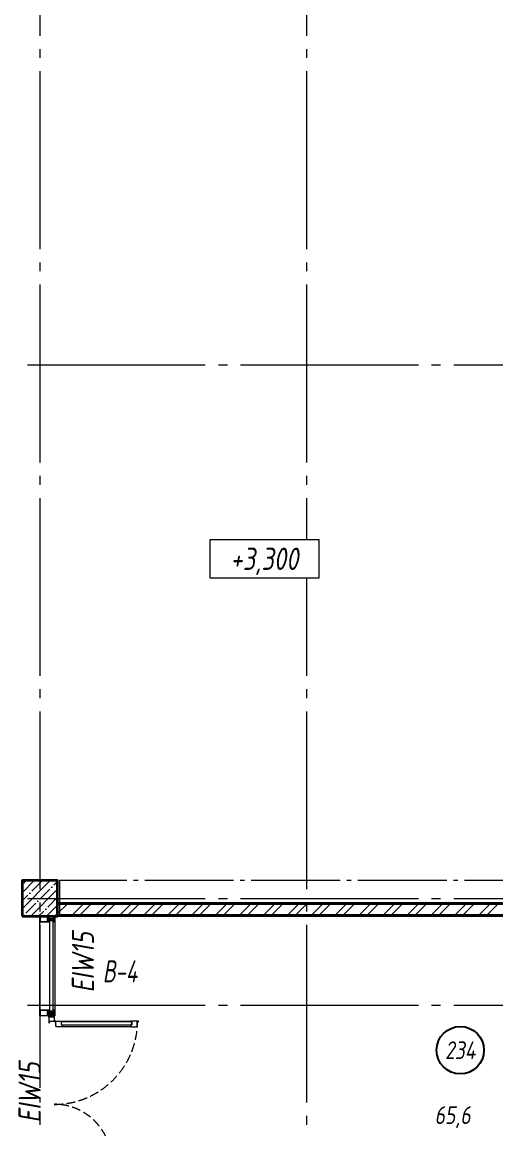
# Model space of a CAD drawing. Header units: millimetres. Extents: x -85420 to 1195317, y -69347 to 470418.
# Drawn here: x 471746 to 477079, y 56184 to 68632 of the extents above; entities that cross this region are included whole.
import ezdxf
from ezdxf.enums import TextEntityAlignment as Align

# ---------------------------------------------------------------- set-up
doc = ezdxf.new("R2010")
doc.units = ezdxf.units.MM
for name, pattern in [('GOST2.303 6', [12, 8, -1.5, 1, -1.5]), ('ГОСТ 2.303 4', [7, 5, -2, 0]), ('ГОСТ 2.303 5', [24, 20, -1.5, 1, -1.5]), ('ГОСТ 2.303 6', [12, 8, -1.5, 1, -1.5]), ('осевая', [50.8, 31.75, -6.35, 6.35, -6.35])]:
    doc.linetypes.add(name, pattern=pattern)
for name, color, linetype, lineweight in [('!М_Двери', 7, 'Continuous', 15), ('!М_Окна_марка', 7, 'Continuous', 15), ('!М_Перегородки_АЛЮ+стекло', 4, 'Continuous', 15), ('!ФС_Ригели_балки', 251, 'ГОСТ 2.303 6', 15), ('+АР_Выноски', 4, 'Continuous', 9), ('+АР_Осевые линии', 252, 'GOST2.303 6', 9), ('АР_Колонны', 5, 'Continuous', 35), ('АР_колонны штриховка', 193, 'Continuous', 5), ('Колонны', 7, 'Continuous', 25), ('СПДС_+АР_Стены', 250, 'Continuous', 20), ('ЭКСПЛИКАЦИЯ', 7, 'Continuous', 5)]:
    doc.layers.add(name, color=color, linetype=linetype, lineweight=lineweight)
doc.layers.add('ОСИ', color=7, linetype='осевая', lineweight=13, true_color=0x999999)
doc.layers.add('ПБ_граница', color=7, linetype='ГОСТ 2.303 4', lineweight=40, true_color=0xdb0000)
doc.styles.add('ГОСТ 2.304', font='CS_Gost2304.shx', dxfattribs={"oblique": 10})
doc.linetypes.add('Ground1', pattern='A,12,[130,ltypeshp.shx,S=3,R=-150,X=0,Y=-2.598],3,[130,ltypeshp.shx,S=3,R=-150,X=0,Y=-2.598],3,[130,ltypeshp.shx,S=3,R=-150,X=0,Y=-2.598],0', length=18)
doc.linetypes.add('Ground2', pattern='A,12,[130,ltypeshp.shx,S=3,R=-210,X=0,Y=-2.598],3,[130,ltypeshp.shx,S=3,R=-210,X=0,Y=-2.598],3,[130,ltypeshp.shx,S=3,R=-210,X=0,Y=-2.598],0', length=18)
pattern_1 = [(45, (-322291.2206, 48225.6814), (-1.122532015, 1.122532015), []), (135, (-322291.2206, 48225.6814), (-1.122532015, -1.122532015), [])]
pattern_2 = [(45, (-322291.2206, 48226.3237), (-1.122532015, 1.122532015), []), (135, (-322291.2206, 48226.3237), (-1.122532015, -1.122532015), [])]
pattern_3 = [(45, (-321235.2087, 48225.6811), (-1.122532015, 1.122532015), []), (135, (-321235.2087, 48225.6811), (-1.122532015, -1.122532015), [])]
pattern_4 = [(45, (-321235.2087, 48226.3234), (-1.122532015, 1.122532015), []), (135, (-321235.2087, 48226.3234), (-1.122532015, -1.122532015), [])]

# ---------------------------------------------------------------- blocks, each defined once
blk = doc.blocks.new('дверь 1700_преобразован_в_статический_1')
for p, q in [((146, 104), (146, 868)), ((210, 871), (210, 102)), ((1660, 102), (1660, 567)), ((1724, 569), (1724, 104))]:
    blk.add_line(p, q)
for points in [[(154, 961), (146, 961), (146, 868), (153, 868), (153, 884), (189, 884), (189, 871), (210, 871), (210, 937), (202, 937), (202, 947), (201, 947), (201, 943), (148, 943), (148, 953), (154, 953)], [(189, 88), (189, 884), (153, 884), (153, 88)], [(1668, 659), (1660, 659), (1660, 567), (1681, 567), (1681, 583), (1717, 583), (1717, 569), (1724, 569), (1724, 636), (1716, 636), (1716, 645), (1715, 645), (1715, 642), (1662, 642), (1662, 652), (1668, 652)], [(1681, 583), (1681, 88), (1717, 88), (1717, 583)], [(97, -52), (165, -52), (165, -44), (148, -44), (148, 2), (151, 2), (151, 4), (141, 4), (141, 12), (73, 12), (73, 8), (81, 8), (81, 10), (102, 10), (102, -49), (97, -49)], [(154, 12), (146, 12), (146, 104), (153, 104), (153, 88), (189, 88), (189, 102), (210, 102), (210, 35), (202, 35), (202, 26), (201, 26), (201, 29), (148, 29), (148, 19), (154, 19)], [(1716, 12), (1724, 12), (1724, 104), (1717, 104), (1717, 88), (1681, 88), (1681, 102), (1660, 102), (1660, 35), (1668, 35), (1668, 26), (1670, 26), (1670, 29), (1723, 29), (1723, 19), (1716, 19)], [(1773, -52), (1705, -52), (1705, -44), (1722, -44), (1722, 2), (1719, 2), (1719, 4), (1729, 4), (1729, 12), (1797, 12), (1797, 8), (1789, 8), (1789, 10), (1768, 10), (1768, -49), (1773, -49)]]:
    blk.add_lwpolyline(points, close=True)
at = {"color": 1, "linetype": 'Ground2'}
blk.add_lwpolyline([(46, 8), (85, 8), (85, -52)], dxfattribs=at)
at = {"color": 1, "linetype": 'Ground1'}
blk.add_lwpolyline([(1785, -52), (1785, 8), (1824, 8)], dxfattribs=at)
at = {"linetype": 'ГОСТ 2.303 4', "ltscale": 20}
for centre, radius, start, end in [((146, 12), 936, 359.8964, 90), ((1724, 12), 643, 90.6511, 180)]:
    blk.add_arc(centre, radius, start, end, dxfattribs=at)
blk = doc.blocks.new('*U140')
h = blk.add_hatch()
h.set_pattern_fill('ANSI37', scale=0.5)
h.set_pattern_definition(pattern_2)
edge = h.paths.add_edge_path()
edge.add_arc((10, -100), 0.427, 90, 141.5268)
edge.add_line((11, -100), (10, -100))
edge.add_arc((11, -100), 0.183, 0, 90)
edge.add_line((11, -109), (11, -100))
edge.add_arc((11, -109), 0.305, 359.9731, 360.0269)
edge.add_arc((11, -109), 0.305, 225.0039, 359.9731)
edge.add_line((9, -108), (10, -109))
edge.add_arc((9, -108), 0.305, 45.0082, 145.6533)
edge.add_line((8, -109), (9, -108))
edge.add_arc((8, -109), 0.305, 214.3429, 325.6571)
edge.add_line((7, -108), (8, -109))
edge.add_arc((7, -108), 0.305, 34.3429, 145.6571)
edge.add_line((6, -109), (7, -108))
edge.add_arc((6, -109), 0.305, 214.3429, 325.6571)
edge.add_line((5, -108), (6, -109))
edge.add_arc((5, -108), 0.305, 34.337, 110.8356)
edge.add_arc((7, -114), 6.09, 109.9917, 129.8472)
edge.add_arc((-4, -100), 11, 301.3202, 310.1218)
edge.add_arc((1, -109), 0.602, 203.6278, 297.8806)
edge.add_arc((1, -110), 0.4, 111.5421, 188.4579)
edge.add_arc((-4, -101), 9.95, 301.1872, 319.274)
edge.add_arc((3, -107), 0.305, 320.37, 475.0142)
edge.add_line((1, -108), (3, -107))
edge.add_arc((1, -107), 0.304, 270, 295.0452)
edge.add_line((0, -108), (1, -108))
edge.add_arc((0, -107), 0.306, 176.8449, 269.9211)
edge.add_line((0, -100), (0, -107))
edge.add_arc((0, -100), 0.183, 90, 180)
edge.add_line((1, -100), (0, -100))
edge.add_arc((1, -100), 0.427, 38.4732, 90)
edge.add_arc((2, -100), 0.427, 218.4732, 360)
edge.add_line((2, -99), (2, -100))
edge.add_arc((2, -99), 0.183, 0, 90)
edge.add_line((2, -98), (2, -98))
edge.add_arc((2, -98), 0.183, 134.9892, 270)
edge.add_line((3, -97), (2, -98))
edge.add_arc((3, -98), 0.637, 89.0423, 126.3743)
edge.add_line((8, -97), (3, -97))
edge.add_arc((8, -98), 0.637, 53.6257, 90.9577)
edge.add_line((9, -98), (8, -97))
edge.add_arc((9, -98), 0.183, 270, 405.0108)
edge.add_line((9, -98), (9, -98))
edge.add_arc((9, -99), 0.183, 90, 180)
edge.add_line((9, -100), (9, -99))
edge.add_arc((9, -100), 0.427, 180, 321.5268)
edge = h.paths.add_edge_path(flags=16)
edge.add_arc((7, -99), 0.541, 270, 360)
edge.add_line((7, -100), (4, -100))
edge.add_arc((4, -99), 0.541, 180, 270)
edge.add_line((4, -99), (4, -98))
edge.add_arc((4, -98), 0.541, 90, 180)
edge.add_line((4, -98), (7, -98))
edge.add_arc((7, -98), 0.541, 0, 90)
edge.add_line((7, -98), (7, -99))
edge = h.paths.add_edge_path(flags=16)
edge.add_arc((7, -102), 0.541, 0, 90)
edge.add_line((8, -102), (8, -105))
edge.add_arc((7, -105), 0.541, 270, 360)
edge.add_line((7, -105), (4, -105))
edge.add_arc((4, -105), 0.541, 180, 270)
edge.add_line((3, -105), (3, -102))
edge.add_arc((4, -102), 0.541, 90, 180)
edge.add_line((4, -102), (7, -102))
h = blk.add_hatch()
h.set_pattern_fill('ANSI37', scale=0.5)
h.set_pattern_definition(pattern_2)
edge = h.paths.add_edge_path()
edge.add_line((55, -98), (55, -98))
edge.add_arc((55, -98), 0.183, 134.9892, 270)
edge.add_line((55, -98), (56, -97))
edge.add_arc((57, -98), 0.637, 89.0423, 126.3743)
edge.add_line((57, -97), (61, -97))
edge.add_arc((61, -98), 0.637, 53.6257, 90.9577)
edge.add_line((61, -97), (62, -98))
edge.add_arc((62, -98), 0.183, 270, 405.0108)
edge.add_line((62, -98), (62, -98))
edge.add_arc((62, -99), 0.183, 90, 180)
edge.add_line((62, -99), (62, -100))
edge.add_arc((62, -100), 0.427, 180, 321.5268)
edge.add_arc((63, -100), 0.427, 90, 141.5268)
edge.add_line((63, -100), (64, -100))
edge.add_arc((64, -100), 0.183, 0, 90)
edge.add_line((64, -100), (64, -107))
edge.add_arc((64, -107), 0.306, 270.0789, 363.1551)
edge.add_line((64, -108), (63, -108))
edge.add_arc((63, -107), 0.304, 244.9548, 270)
edge.add_line((63, -108), (61, -107))
edge.add_arc((61, -107), 0.305, 64.9858, 219.63)
edge.add_arc((68, -101), 9.95, 220.726, 238.8128)
edge.add_arc((63, -110), 0.4, 351.5421, 428.4579)
edge.add_arc((63, -109), 0.602, 242.1194, 336.3722)
edge.add_arc((68, -100), 11, 229.8782, 238.6798)
edge.add_arc((57, -114), 6.09, 50.1528, 70.0083)
edge.add_arc((59, -108), 0.305, 69.1644, 145.663)
edge.add_line((59, -108), (58, -109))
edge.add_arc((58, -109), 0.305, 214.3429, 325.6571)
edge.add_line((58, -109), (57, -108))
edge.add_arc((57, -108), 0.305, 34.3429, 145.6571)
edge.add_line((57, -108), (56, -109))
edge.add_arc((56, -109), 0.305, 214.3429, 325.6571)
edge.add_line((56, -109), (55, -108))
edge.add_arc((55, -108), 0.305, 34.3467, 134.9918)
edge.add_line((55, -108), (54, -109))
edge.add_arc((53, -109), 0.305, 180.0269, 314.9961)
edge.add_arc((53, -109), 0.305, 179.9731, 180.0269)
edge.add_line((53, -109), (53, -100))
edge.add_arc((53, -100), 0.183, 90, 180)
edge.add_line((53, -100), (54, -100))
edge.add_arc((54, -100), 0.427, 38.4732, 90)
edge.add_arc((55, -100), 0.427, 218.4732, 360)
edge.add_line((55, -100), (55, -99))
edge.add_arc((55, -99), 0.183, 0, 90)
edge = h.paths.add_edge_path(flags=16)
edge.add_arc((57, -99), 0.541, 180, 270)
edge.add_line((57, -98), (57, -99))
edge.add_arc((57, -98), 0.541, 90, 180)
edge.add_line((60, -98), (57, -98))
edge.add_arc((60, -98), 0.541, 0, 90)
edge.add_line((60, -99), (60, -98))
edge.add_arc((60, -99), 0.541, 270, 360)
edge.add_line((57, -100), (60, -100))
edge = h.paths.add_edge_path(flags=16)
edge.add_line((61, -105), (61, -102))
edge.add_arc((61, -105), 0.541, 270, 360)
edge.add_line((57, -105), (61, -105))
edge.add_arc((57, -105), 0.541, 180, 270)
edge.add_line((56, -102), (56, -105))
edge.add_arc((57, -102), 0.541, 90, 180)
edge.add_line((61, -102), (57, -102))
edge.add_arc((61, -102), 0.541, 0, 90)
h = blk.add_hatch()
h.set_pattern_fill('ANSI37', scale=0.5)
h.set_pattern_definition(pattern_4)
edge = h.paths.add_edge_path()
edge.add_arc((1064, -98), 0.637, 53.6257, 90.9577)
edge.add_line((1065, -98), (1064, -97))
edge.add_arc((1065, -98), 0.183, 270, 405.0108)
edge.add_line((1065, -98), (1065, -98))
edge.add_arc((1065, -99), 0.183, 90, 180)
edge.add_line((1065, -100), (1065, -99))
edge.add_arc((1065, -100), 0.427, 180, 321.5268)
edge.add_arc((1066, -100), 0.427, 90, 141.5268)
edge.add_line((1067, -100), (1066, -100))
edge.add_arc((1067, -100), 0.183, 0, 90)
edge.add_line((1067, -109), (1067, -100))
edge.add_arc((1067, -109), 0.305, 359.9731, 360.0269)
edge.add_arc((1067, -109), 0.305, 225.0039, 359.9731)
edge.add_line((1065, -108), (1066, -109))
edge.add_arc((1065, -108), 0.305, 45.0082, 145.6533)
edge.add_line((1064, -109), (1065, -108))
edge.add_arc((1064, -109), 0.305, 214.3429, 325.6571)
edge.add_line((1063, -108), (1064, -109))
edge.add_arc((1063, -108), 0.305, 34.3429, 145.6571)
edge.add_line((1062, -109), (1063, -108))
edge.add_arc((1062, -109), 0.305, 214.3429, 325.6571)
edge.add_line((1061, -108), (1062, -109))
edge.add_arc((1061, -108), 0.305, 34.337, 110.8356)
edge.add_arc((1063, -114), 6.09, 109.9917, 129.8472)
edge.add_arc((1052, -100), 11, 301.3202, 310.1218)
edge.add_arc((1057, -109), 0.602, 203.6278, 297.8806)
edge.add_arc((1057, -110), 0.4, 111.5421, 188.4579)
edge.add_arc((1052, -101), 9.95, 301.1872, 319.274)
edge.add_arc((1059, -107), 0.305, 320.37, 475.0142)
edge.add_line((1057, -108), (1059, -107))
edge.add_arc((1057, -107), 0.304, 270, 295.0452)
edge.add_line((1056, -108), (1057, -108))
edge.add_arc((1056, -107), 0.306, 176.8449, 269.9211)
edge.add_line((1056, -100), (1056, -107))
edge.add_arc((1056, -100), 0.183, 90, 180)
edge.add_line((1057, -100), (1056, -100))
edge.add_arc((1057, -100), 0.427, 38.4732, 90)
edge.add_arc((1058, -100), 0.427, 218.4732, 360)
edge.add_line((1058, -99), (1058, -100))
edge.add_arc((1058, -99), 0.183, 0, 90)
edge.add_line((1058, -98), (1058, -98))
edge.add_arc((1058, -98), 0.183, 134.9892, 270)
edge.add_line((1059, -97), (1058, -98))
edge.add_arc((1059, -98), 0.637, 89.0423, 126.3743)
edge.add_line((1064, -97), (1059, -97))
edge = h.paths.add_edge_path(flags=16)
edge.add_arc((1063, -98), 0.541, 0, 90)
edge.add_line((1063, -98), (1063, -99))
edge.add_arc((1063, -99), 0.541, 270, 360)
edge.add_line((1063, -100), (1060, -100))
edge.add_arc((1060, -99), 0.541, 180, 270)
edge.add_line((1060, -99), (1060, -98))
edge.add_arc((1060, -98), 0.541, 90, 180)
edge.add_line((1060, -98), (1063, -98))
edge = h.paths.add_edge_path(flags=16)
edge.add_arc((1063, -102), 0.541, 0, 90)
edge.add_line((1064, -102), (1064, -105))
edge.add_arc((1063, -105), 0.541, 270, 360)
edge.add_line((1063, -105), (1060, -105))
edge.add_arc((1060, -105), 0.541, 180, 270)
edge.add_line((1059, -105), (1059, -102))
edge.add_arc((1060, -102), 0.541, 90, 180)
edge.add_line((1060, -102), (1063, -102))
h = blk.add_hatch()
h.set_pattern_fill('ANSI37', scale=0.5)
h.set_pattern_definition(pattern_4)
edge = h.paths.add_edge_path()
edge.add_line((1111, -98), (1112, -97))
edge.add_arc((1113, -98), 0.637, 89.0423, 126.3743)
edge.add_line((1113, -97), (1117, -97))
edge.add_arc((1117, -98), 0.637, 53.6257, 90.9577)
edge.add_line((1117, -97), (1118, -98))
edge.add_arc((1118, -98), 0.183, 270, 405.0108)
edge.add_line((1118, -98), (1118, -98))
edge.add_arc((1118, -99), 0.183, 90, 180)
edge.add_line((1118, -99), (1118, -100))
edge.add_arc((1118, -100), 0.427, 180, 321.5268)
edge.add_arc((1119, -100), 0.427, 90, 141.5268)
edge.add_line((1119, -100), (1120, -100))
edge.add_arc((1120, -100), 0.183, 0, 90)
edge.add_line((1120, -100), (1120, -107))
edge.add_arc((1120, -107), 0.306, 270.0789, 363.1551)
edge.add_line((1120, -108), (1119, -108))
edge.add_arc((1119, -107), 0.304, 244.9548, 270)
edge.add_line((1119, -108), (1117, -107))
edge.add_arc((1117, -107), 0.305, 64.9858, 219.63)
edge.add_arc((1124, -101), 9.95, 220.726, 238.8128)
edge.add_arc((1119, -110), 0.4, 351.5421, 428.4579)
edge.add_arc((1119, -109), 0.602, 242.1194, 336.3722)
edge.add_arc((1124, -100), 11, 229.8782, 238.6798)
edge.add_arc((1113, -114), 6.09, 50.1528, 70.0083)
edge.add_arc((1115, -108), 0.305, 69.1644, 145.663)
edge.add_line((1115, -108), (1114, -109))
edge.add_arc((1114, -109), 0.305, 214.3429, 325.6571)
edge.add_line((1114, -109), (1113, -108))
edge.add_arc((1113, -108), 0.305, 34.3429, 145.6571)
edge.add_line((1113, -108), (1112, -109))
edge.add_arc((1112, -109), 0.305, 214.3429, 325.6571)
edge.add_line((1112, -109), (1111, -108))
edge.add_arc((1111, -108), 0.305, 34.3467, 134.9918)
edge.add_line((1111, -108), (1110, -109))
edge.add_arc((1109, -109), 0.305, 180.0269, 314.9961)
edge.add_arc((1109, -109), 0.305, 179.9731, 180.0269)
edge.add_line((1109, -109), (1109, -100))
edge.add_arc((1109, -100), 0.183, 90, 180)
edge.add_line((1109, -100), (1110, -100))
edge.add_arc((1110, -100), 0.427, 38.4732, 90)
edge.add_arc((1111, -100), 0.427, 218.4732, 360)
edge.add_line((1111, -100), (1111, -99))
edge.add_arc((1111, -99), 0.183, 0, 90)
edge.add_line((1111, -98), (1111, -98))
edge.add_arc((1111, -98), 0.183, 134.9892, 270)
edge = h.paths.add_edge_path(flags=16)
edge.add_arc((1116, -99), 0.541, 270, 360)
edge.add_line((1113, -100), (1116, -100))
edge.add_arc((1113, -99), 0.541, 180, 270)
edge.add_line((1113, -98), (1113, -99))
edge.add_arc((1113, -98), 0.541, 90, 180)
edge.add_line((1116, -98), (1113, -98))
edge.add_arc((1116, -98), 0.541, 0, 90)
edge.add_line((1116, -99), (1116, -98))
edge = h.paths.add_edge_path(flags=16)
edge.add_line((1112, -102), (1112, -105))
edge.add_arc((1113, -102), 0.541, 90, 180)
edge.add_line((1117, -102), (1113, -102))
edge.add_arc((1117, -102), 0.541, 0, 90)
edge.add_line((1117, -105), (1117, -102))
edge.add_arc((1117, -105), 0.541, 270, 360)
edge.add_line((1113, -105), (1117, -105))
edge.add_arc((1113, -105), 0.541, 180, 270)
h = blk.add_hatch()
h.set_pattern_fill('ANSI37', scale=0.5)
h.set_pattern_definition(pattern_1)
edge = h.paths.add_edge_path()
edge.add_line((2, -152), (2, -153))
edge.add_arc((2, -152), 0.305, 34.3393, 154.4423)
edge.add_line((3, -152), (3, -152))
edge.add_arc((3, -152), 0.305, 214.3437, 325.6563)
edge.add_line((4, -152), (4, -152))
edge.add_arc((4, -152), 0.305, 34.3437, 145.6563)
edge.add_line((5, -152), (5, -152))
edge.add_arc((5, -152), 0.305, 214.3437, 325.6563)
edge.add_line((6, -152), (6, -152))
edge.add_arc((6, -152), 0.305, 34.3437, 145.6563)
edge.add_line((7, -152), (7, -152))
edge.add_arc((8, -152), 0.305, 214.3437, 325.6563)
edge.add_line((8, -152), (8, -152))
edge.add_arc((9, -152), 0.305, 34.3437, 145.6563)
edge.add_line((9, -152), (9, -152))
edge.add_arc((9, -152), 0.305, 214.3437, 325.6563)
edge.add_line((10, -152), (10, -152))
edge.add_arc((10, -152), 0.305, 34.3437, 145.6563)
edge.add_line((11, -152), (11, -152))
edge.add_arc((11, -152), 0.305, 214.3437, 325.6563)
edge.add_line((12, -152), (12, -152))
edge.add_arc((13, -152), 0.305, 34.3437, 145.6563)
edge.add_line((13, -152), (13, -152))
edge.add_arc((14, -152), 0.305, 214.3437, 325.6563)
edge.add_line((14, -152), (14, -152))
edge.add_arc((18, -205), 53, 85.9442, 94.0558)
edge.add_line((22, -152), (22, -152))
edge.add_arc((22, -152), 0.304, 0, 34.3643)
edge.add_line((22, -154), (22, -152))
edge.add_arc((22, -154), 0.305, 270, 360)
edge.add_line((13, -155), (22, -155))
edge.add_arc((13, -154), 0.427, 218.4735, 270)
edge.add_arc((12, -155), 0.427, 38.4735, 180)
edge.add_line((12, -156), (12, -155))
edge.add_arc((12, -156), 0.183, 180, 270)
edge.add_line((12, -156), (12, -156))
edge.add_arc((12, -156), 0.183, 315.0015, 450)
edge.add_line((11, -158), (12, -157))
edge.add_arc((11, -157), 0.549, 270, 315.0015)
edge.add_line((6, -158), (11, -158))
edge.add_arc((6, -157), 0.549, 224.9985, 270)
edge.add_line((5, -157), (6, -158))
edge.add_arc((5, -156), 0.183, 90, 224.9985)
edge.add_line((5, -156), (5, -156))
edge.add_arc((5, -156), 0.183, 270, 360)
edge.add_line((5, -155), (5, -156))
edge.add_arc((5, -155), 0.427, 0, 70.7667)
edge.add_arc((5, -155), 0.427, 70.7529, 141.5305)
edge.add_arc((4, -154), 0.427, 270, 321.5305)
edge.add_line((0, -155), (4, -155))
edge.add_arc((0, -154), 0.427, 180, 270)
edge.add_line((0, -154), (0, -154))
edge.add_arc((-6, -154), 6.03, 0, 37.4762)
edge.add_arc((-1, -150), 0.305, 51.1811, 217.4762)
edge.add_arc((-6, -156), 7.99, 28.02, 51.1811)
edge.add_arc((2, -152), 0.305, 208.02, 334.4386)
edge = h.paths.add_edge_path(flags=16)
edge.add_arc((7, -157), 0.541, 180, 270)
edge.add_line((7, -157), (7, -155))
edge.add_arc((7, -155), 0.541, 90, 180)
edge.add_line((7, -155), (10, -155))
edge.add_arc((10, -155), 0.541, 0, 90)
edge.add_line((10, -155), (10, -157))
edge.add_arc((10, -157), 0.541, 270, 360)
edge.add_line((10, -157), (7, -157))
h = blk.add_hatch()
h.set_pattern_fill('ANSI37', scale=0.5)
h.set_pattern_definition(pattern_1)
edge = h.paths.add_edge_path()
edge.add_arc((62, -152), 0.305, 205.5614, 331.98)
edge.add_arc((70, -156), 7.99, 128.8189, 151.98)
edge.add_arc((65, -150), 0.305, 322.5238, 488.8189)
edge.add_arc((70, -154), 6.03, 142.5238, 180)
edge.add_line((64, -154), (64, -154))
edge.add_arc((64, -154), 0.427, 270, 360)
edge.add_line((64, -155), (60, -155))
edge.add_arc((60, -154), 0.427, 218.4695, 270)
edge.add_arc((59, -155), 0.427, 38.4695, 109.2471)
edge.add_arc((59, -155), 0.427, 109.2333, 180)
edge.add_line((59, -155), (59, -156))
edge.add_arc((59, -156), 0.183, 180, 270)
edge.add_line((59, -156), (59, -156))
edge.add_arc((59, -156), 0.183, 315.0015, 450)
edge.add_line((59, -157), (58, -158))
edge.add_arc((58, -157), 0.549, 270, 315.0015)
edge.add_line((58, -158), (53, -158))
edge.add_arc((53, -157), 0.549, 224.9985, 270)
edge.add_line((53, -158), (52, -157))
edge.add_arc((52, -156), 0.183, 90, 224.9985)
edge.add_line((52, -156), (52, -156))
edge.add_arc((52, -156), 0.183, 270, 360)
edge.add_line((52, -156), (52, -155))
edge.add_arc((52, -155), 0.427, 0, 141.5265)
edge.add_arc((51, -154), 0.427, 270, 321.5265)
edge.add_line((51, -155), (42, -155))
edge.add_arc((42, -154), 0.305, 180, 270)
edge.add_line((42, -154), (42, -152))
edge.add_arc((42, -152), 0.304, 145.6357, 180)
edge.add_line((42, -152), (42, -152))
edge.add_arc((46, -205), 53, 85.9442, 94.0558)
edge.add_line((50, -152), (50, -152))
edge.add_arc((50, -152), 0.305, 214.3437, 325.6563)
edge.add_line((51, -152), (51, -152))
edge.add_arc((51, -152), 0.305, 34.3437, 145.6563)
edge.add_line((52, -152), (52, -152))
edge.add_arc((53, -152), 0.305, 214.3437, 325.6563)
edge.add_line((53, -152), (53, -152))
edge.add_arc((54, -152), 0.305, 34.3437, 145.6563)
edge.add_line((54, -152), (54, -152))
edge.add_arc((54, -152), 0.305, 214.3437, 325.6563)
edge.add_line((55, -152), (55, -152))
edge.add_arc((55, -152), 0.305, 34.3437, 145.6563)
edge.add_line((56, -152), (56, -152))
edge.add_arc((56, -152), 0.305, 214.3437, 325.6563)
edge.add_line((57, -152), (57, -152))
edge.add_arc((58, -152), 0.305, 34.3437, 145.6563)
edge.add_line((58, -152), (58, -152))
edge.add_arc((59, -152), 0.305, 214.3437, 325.6563)
edge.add_line((59, -152), (59, -152))
edge.add_arc((60, -152), 0.305, 34.3437, 145.6563)
edge.add_line((60, -152), (60, -152))
edge.add_arc((61, -152), 0.305, 214.3437, 325.6563)
edge.add_line((61, -152), (61, -152))
edge.add_arc((62, -152), 0.305, 25.5577, 145.6607)
edge.add_line((62, -152), (62, -153))
edge = h.paths.add_edge_path(flags=16)
edge.add_arc((54, -157), 0.541, 180, 270)
edge.add_line((54, -155), (54, -157))
edge.add_arc((54, -155), 0.541, 90, 180)
edge.add_line((57, -155), (54, -155))
edge.add_arc((57, -155), 0.541, 0, 90)
edge.add_line((57, -157), (57, -155))
edge.add_arc((57, -157), 0.541, 270, 360)
edge.add_line((54, -157), (57, -157))
h = blk.add_hatch()
h.set_pattern_fill('ANSI37', scale=0.5)
h.set_pattern_definition(pattern_3)
edge = h.paths.add_edge_path()
edge.add_arc((1067, -157), 0.549, 270, 315.0015)
edge.add_line((1062, -158), (1067, -158))
edge.add_arc((1062, -157), 0.549, 224.9985, 270)
edge.add_line((1061, -157), (1062, -158))
edge.add_arc((1061, -156), 0.183, 90, 224.9985)
edge.add_line((1061, -156), (1061, -156))
edge.add_arc((1061, -156), 0.183, 270, 360)
edge.add_line((1061, -155), (1061, -156))
edge.add_arc((1061, -155), 0.427, 0, 70.7667)
edge.add_arc((1061, -155), 0.427, 70.7529, 141.5305)
edge.add_arc((1060, -154), 0.427, 270, 321.5305)
edge.add_line((1056, -155), (1060, -155))
edge.add_arc((1056, -154), 0.427, 180, 270)
edge.add_line((1056, -154), (1056, -154))
edge.add_arc((1050, -154), 6.03, 0, 37.4762)
edge.add_arc((1055, -150), 0.305, 51.1811, 217.4762)
edge.add_arc((1050, -156), 7.99, 28.02, 51.1811)
edge.add_arc((1058, -152), 0.305, 208.02, 334.4386)
edge.add_line((1058, -152), (1058, -153))
edge.add_arc((1058, -152), 0.305, 34.3393, 154.4423)
edge.add_line((1059, -152), (1059, -152))
edge.add_arc((1059, -152), 0.305, 214.3437, 325.6563)
edge.add_line((1060, -152), (1060, -152))
edge.add_arc((1060, -152), 0.305, 34.3437, 145.6563)
edge.add_line((1061, -152), (1061, -152))
edge.add_arc((1061, -152), 0.305, 214.3437, 325.6563)
edge.add_line((1062, -152), (1062, -152))
edge.add_arc((1062, -152), 0.305, 34.3437, 145.6563)
edge.add_line((1063, -152), (1063, -152))
edge.add_arc((1064, -152), 0.305, 214.3437, 325.6563)
edge.add_line((1064, -152), (1064, -152))
edge.add_arc((1065, -152), 0.305, 34.3437, 145.6563)
edge.add_line((1065, -152), (1065, -152))
edge.add_arc((1066, -152), 0.305, 214.3437, 325.6563)
edge.add_line((1066, -152), (1066, -152))
edge.add_arc((1066, -152), 0.305, 34.3437, 145.6563)
edge.add_line((1067, -152), (1067, -152))
edge.add_arc((1067, -152), 0.305, 214.3437, 325.6563)
edge.add_line((1068, -152), (1068, -152))
edge.add_arc((1069, -152), 0.305, 34.3437, 145.6563)
edge.add_line((1069, -152), (1069, -152))
edge.add_arc((1070, -152), 0.305, 214.3437, 325.6563)
edge.add_line((1070, -152), (1070, -152))
edge.add_arc((1074, -205), 53, 85.9442, 94.0558)
edge.add_line((1078, -152), (1078, -152))
edge.add_arc((1078, -152), 0.304, 0, 34.3643)
edge.add_line((1078, -154), (1078, -152))
edge.add_arc((1078, -154), 0.305, 270, 360)
edge.add_line((1069, -155), (1078, -155))
edge.add_arc((1069, -154), 0.427, 218.4735, 270)
edge.add_arc((1068, -155), 0.427, 38.4735, 180)
edge.add_line((1068, -156), (1068, -155))
edge.add_arc((1068, -156), 0.183, 180, 270)
edge.add_line((1068, -156), (1068, -156))
edge.add_arc((1068, -156), 0.183, 315.0015, 450)
edge.add_line((1067, -158), (1068, -157))
edge = h.paths.add_edge_path(flags=16)
edge.add_line((1066, -157), (1063, -157))
edge.add_arc((1063, -157), 0.541, 180, 270)
edge.add_line((1063, -157), (1063, -155))
edge.add_arc((1063, -155), 0.541, 90, 180)
edge.add_line((1063, -155), (1066, -155))
edge.add_arc((1066, -155), 0.541, 0, 90)
edge.add_line((1066, -155), (1066, -157))
edge.add_arc((1066, -157), 0.541, 270, 360)
h = blk.add_hatch()
h.set_pattern_fill('ANSI37', scale=0.5)
h.set_pattern_definition(pattern_3)
edge = h.paths.add_edge_path()
edge.add_arc((1126, -154), 6.03, 142.5238, 180)
edge.add_line((1120, -154), (1120, -154))
edge.add_arc((1120, -154), 0.427, 270, 360)
edge.add_line((1120, -155), (1116, -155))
edge.add_arc((1116, -154), 0.427, 218.4695, 270)
edge.add_arc((1115, -155), 0.427, 38.4695, 109.2471)
edge.add_arc((1115, -155), 0.427, 109.2333, 180)
edge.add_line((1115, -155), (1115, -156))
edge.add_arc((1115, -156), 0.183, 180, 270)
edge.add_line((1115, -156), (1115, -156))
edge.add_arc((1115, -156), 0.183, 315.0015, 450)
edge.add_line((1115, -157), (1114, -158))
edge.add_arc((1114, -157), 0.549, 270, 315.0015)
edge.add_line((1114, -158), (1109, -158))
edge.add_arc((1109, -157), 0.549, 224.9985, 270)
edge.add_line((1109, -158), (1108, -157))
edge.add_arc((1108, -156), 0.183, 90, 224.9985)
edge.add_line((1108, -156), (1108, -156))
edge.add_arc((1108, -156), 0.183, 270, 360)
edge.add_line((1108, -156), (1108, -155))
edge.add_arc((1108, -155), 0.427, 0, 141.5265)
edge.add_arc((1107, -154), 0.427, 270, 321.5265)
edge.add_line((1107, -155), (1098, -155))
edge.add_arc((1098, -154), 0.305, 180, 270)
edge.add_line((1098, -154), (1098, -152))
edge.add_arc((1098, -152), 0.304, 145.6357, 180)
edge.add_line((1098, -152), (1098, -152))
edge.add_arc((1102, -205), 53, 85.9442, 94.0558)
edge.add_line((1106, -152), (1106, -152))
edge.add_arc((1106, -152), 0.305, 214.3437, 325.6563)
edge.add_line((1107, -152), (1107, -152))
edge.add_arc((1107, -152), 0.305, 34.3437, 145.6563)
edge.add_line((1108, -152), (1108, -152))
edge.add_arc((1109, -152), 0.305, 214.3437, 325.6563)
edge.add_line((1109, -152), (1109, -152))
edge.add_arc((1110, -152), 0.305, 34.3437, 145.6563)
edge.add_line((1110, -152), (1110, -152))
edge.add_arc((1111, -152), 0.305, 214.3437, 325.6563)
edge.add_line((1111, -152), (1111, -152))
edge.add_arc((1111, -152), 0.305, 34.3437, 145.6563)
edge.add_line((1112, -152), (1112, -152))
edge.add_arc((1112, -152), 0.305, 214.3437, 325.6563)
edge.add_line((1113, -152), (1113, -152))
edge.add_arc((1114, -152), 0.305, 34.3437, 145.6563)
edge.add_line((1114, -152), (1114, -152))
edge.add_arc((1115, -152), 0.305, 214.3437, 325.6563)
edge.add_line((1115, -152), (1115, -152))
edge.add_arc((1116, -152), 0.305, 34.3437, 145.6563)
edge.add_line((1116, -152), (1116, -152))
edge.add_arc((1117, -152), 0.305, 214.3437, 325.6563)
edge.add_line((1117, -152), (1117, -152))
edge.add_arc((1118, -152), 0.305, 25.5577, 145.6607)
edge.add_line((1118, -152), (1118, -153))
edge.add_arc((1118, -152), 0.305, 205.5614, 331.98)
edge.add_arc((1126, -156), 7.99, 128.8189, 151.98)
edge.add_arc((1121, -150), 0.305, 322.5238, 488.8189)
edge = h.paths.add_edge_path(flags=16)
edge.add_arc((1113, -157), 0.541, 270, 360)
edge.add_line((1110, -157), (1113, -157))
edge.add_arc((1110, -157), 0.541, 180, 270)
edge.add_line((1110, -155), (1110, -157))
edge.add_arc((1110, -155), 0.541, 90, 180)
edge.add_line((1113, -155), (1110, -155))
edge.add_arc((1113, -155), 0.541, 0, 90)
edge.add_line((1113, -157), (1113, -155))
for p, q in [((1057, 0), (63, 0)), ((63, -170), (1057, -170))]:
    blk.add_line(p, q)
at = {"lineweight": 0, "ltscale": 100, "transparency": 33554687}
for points in [[(0, -1), (0, -100), (2, -100), (3, -99), (3, -99), (1, -99), (1, -94), (5, -94), (5, -94), (6, -94), (10, -94), (10, -99), (9, -99), (9, -99), (9, -100), (11, -100), (11, -94), (10, -93), (8, -91), (8, -91), (3, -91), (3, -91), (2, -91), (2, -87), (3, -86), (26, -86), (27, -87), (27, -117), (27, -117), (28, -117), (30, -116), (30, -115), (30, -115), (30, -114), (30, -113), (30, -113), (30, -112), (30, -111), (30, -111), (30, -110), (30, -110), (30, -109), (30, -108), (30, -108), (30, -108), (30, -106), (30, -106), (30, -106), (30, -105), (30, -104), (30, -104), (30, -103), (30, -102), (30, -102), (30, -101), (31, -99), (33, -99), (34, -101), (35, -102), (34, -102), (34, -103), (35, -103), (34, -104), (34, -105), (35, -105), (34, -105), (34, -107), (35, -107), (34, -107), (34, -109), (35, -109), (34, -109), (34, -110), (35, -111), (34, -111), (34, -112), (35, -112), (34, -113), (34, -114), (35, -114), (34, -114), (34, -116), (35, -116), (36, -117), (37, -117), (37, -117), (37, -87), (38, -86), (61, -86), (62, -87), (62, -91), (61, -91), (61, -91), (56, -91), (56, -91), (54, -93), (53, -94), (53, -100), (55, -100), (56, -99), (56, -99), (54, -99), (54, -94), (58, -94), (59, -94), (59, -94), (63, -94), (63, -99), (62, -99), (62, -99), (62, -100), (64, -100), (64, -1), (63, 0), (1, 0)], [(2, -4), (62, -4), (62, -84), (2, -84)], [(1056, -1), (1056, -100), (1058, -100), (1059, -99), (1059, -99), (1057, -99), (1057, -94), (1061, -94), (1061, -94), (1062, -94), (1066, -94), (1066, -99), (1065, -99), (1065, -99), (1065, -100), (1067, -100), (1067, -94), (1066, -93), (1064, -91), (1064, -91), (1059, -91), (1059, -91), (1058, -91), (1058, -87), (1059, -86), (1082, -86), (1083, -87), (1083, -117), (1083, -117), (1084, -117), (1086, -116), (1086, -115), (1086, -115), (1086, -114), (1086, -113), (1086, -113), (1086, -112), (1086, -111), (1086, -111), (1086, -110), (1086, -110), (1086, -109), (1086, -108), (1086, -108), (1086, -108), (1086, -106), (1086, -106), (1086, -106), (1086, -105), (1086, -104), (1086, -104), (1086, -103), (1086, -102), (1086, -102), (1086, -101), (1087, -99), (1089, -99), (1090, -101), (1091, -102), (1090, -102), (1090, -103), (1091, -103), (1090, -104), (1090, -105), (1091, -105), (1090, -105), (1090, -107), (1091, -107), (1090, -107), (1090, -109), (1091, -109), (1090, -109), (1090, -110), (1091, -111), (1090, -111), (1090, -112), (1091, -112), (1090, -113), (1090, -114), (1091, -114), (1090, -114), (1090, -116), (1091, -116), (1092, -117), (1093, -117), (1093, -117), (1093, -87), (1094, -86), (1117, -86), (1118, -87), (1118, -91), (1117, -91), (1117, -91), (1112, -91), (1112, -91), (1110, -93), (1109, -94), (1109, -100), (1111, -100), (1112, -99), (1112, -99), (1110, -99), (1110, -94), (1114, -94), (1115, -94), (1115, -94), (1119, -94), (1119, -99), (1118, -99), (1118, -99), (1118, -100), (1120, -100), (1120, -1), (1119, 0), (1057, 0)], [(1058, -4), (1118, -4), (1118, -84), (1058, -84)], [(62, -168), (2, -168), (1, -168), (1, -167), (2, -167), (4, -167), (4, -167), (4, -166), (4, -165), (2, -165), (1, -165), (1, -160), (2, -159), (2, -158), (1, -154), (0, -155), (0, -168), (1, -170), (63, -170), (64, -168), (64, -155), (63, -154), (62, -158), (62, -159), (63, -160), (63, -165), (62, -165), (60, -165), (60, -166), (60, -167), (60, -167), (62, -167), (63, -167), (63, -168)], [(1118, -168), (1058, -168), (1057, -168), (1057, -167), (1058, -167), (1060, -167), (1060, -167), (1060, -166), (1060, -165), (1058, -165), (1057, -165), (1057, -160), (1058, -159), (1058, -158), (1057, -154), (1056, -155), (1056, -168), (1057, -170), (1119, -170), (1120, -168), (1120, -155), (1119, -154), (1118, -158), (1118, -159), (1119, -160), (1119, -165), (1118, -165), (1116, -165), (1116, -166), (1116, -167), (1116, -167), (1118, -167), (1119, -167), (1119, -168)]]:
    blk.add_lwpolyline(points, close=True, dxfattribs=at)
at = {"color": 7, "lineweight": 0, "ltscale": 100, "transparency": 33554687}
for points in [[(11, -100), (10, -100, 0.228752), (9, -100, -0.710164), (9, -100), (9, -99, -0.4144), (9, -98), (9, -98, 0.66825), (9, -98), (8, -97, 0.164348), (8, -97), (3, -97, 0.164348), (3, -97), (2, -98, 0.66825), (2, -98), (2, -98, -0.4144), (2, -99), (2, -100, -0.710164), (1, -100, 0.228752), (1, -100), (0, -100, 0.4144), (0, -100), (0, -107, 0.430028), (0, -108), (1, -108, 0.109814), (1, -108), (3, -107, -0.800036), (3, -107, -0.079083), (1, -109, 0.348803), (1, -110, 0.436125), (2, -110, 0.038423), (3, -109, -0.086853), (5, -108, -0.346763), (5, -108), (6, -109, 0.527877), (6, -109), (7, -108, -0.527877), (7, -108), (8, -109, 0.527877), (8, -109), (9, -108, -0.469739), (9, -108), (10, -109, 0.667984), (11, -109), (11, -100, 0.414214)], [(53, -100), (54, -100, -0.228752), (55, -100, 0.710164), (55, -100), (55, -99, 0.4144), (55, -98), (55, -98, -0.66825), (55, -98), (56, -97, -0.164348), (57, -97), (61, -97, -0.164348), (61, -97), (62, -98, -0.66825), (62, -98), (62, -98, 0.4144), (62, -99), (62, -100, 0.710164), (63, -100, -0.228752), (63, -100), (64, -100, -0.4144), (64, -100), (64, -107, -0.430028), (64, -108), (63, -108, -0.109814), (63, -108), (61, -107, 0.800036), (61, -107, 0.079083), (63, -109, -0.348803), (63, -110, -0.436125), (62, -110, -0.038423), (61, -109, 0.086853), (59, -108, 0.346763), (59, -108), (58, -109, -0.527877), (58, -109), (57, -108, 0.527877), (57, -108), (56, -109, -0.527877), (56, -109), (55, -108, 0.469739), (55, -108), (54, -109, -0.667984), (53, -109), (53, -100, -0.414214)], [(1067, -100), (1066, -100, 0.228752), (1066, -100, -0.710164), (1065, -100), (1065, -99, -0.4144), (1065, -98), (1065, -98, 0.66825), (1065, -98), (1064, -97, 0.164348), (1064, -97), (1059, -97, 0.164348), (1059, -97), (1058, -98, 0.66825), (1058, -98), (1058, -98, -0.4144), (1058, -99), (1058, -100, -0.710164), (1057, -100, 0.228752), (1057, -100), (1056, -100, 0.4144), (1056, -100), (1056, -107, 0.430028), (1056, -108), (1057, -108, 0.109814), (1057, -108), (1059, -107, -0.800036), (1059, -107, -0.079083), (1057, -109, 0.348803), (1057, -110, 0.436125), (1058, -110, 0.038423), (1059, -109, -0.086853), (1061, -108, -0.346763), (1061, -108), (1062, -109, 0.527877), (1062, -109), (1063, -108, -0.527877), (1063, -108), (1064, -109, 0.527877), (1064, -109), (1065, -108, -0.469739), (1065, -108), (1066, -109, 0.667984), (1067, -109), (1067, -100, 0.414214)], [(1109, -100), (1110, -100, -0.228752), (1111, -100, 0.710164), (1111, -100), (1111, -99, 0.4144), (1111, -98), (1111, -98, -0.66825), (1111, -98), (1112, -97, -0.164348), (1113, -97), (1117, -97, -0.164348), (1117, -97), (1118, -98, -0.66825), (1118, -98), (1118, -98, 0.4144), (1118, -99), (1118, -100, 0.710164), (1119, -100, -0.228752), (1119, -100), (1120, -100, -0.4144), (1120, -100), (1120, -107, -0.430028), (1120, -108), (1119, -108, -0.109814), (1119, -108), (1117, -107, 0.800036), (1117, -107, 0.079083), (1119, -109, -0.348803), (1119, -110, -0.436125), (1118, -110, -0.038423), (1117, -109, 0.086853), (1115, -108, 0.346763), (1115, -108), (1114, -109, -0.527877), (1114, -109), (1113, -108, 0.527877), (1113, -108), (1112, -109, -0.527877), (1112, -109), (1111, -108, 0.469739), (1111, -108), (1110, -109, -0.667984), (1109, -109), (1109, -100, -0.414214)], [(3, -152, 0.57795), (2, -152), (2, -153, -0.615334), (1, -153, 0.101403), (-1, -150, 0.887085), (-1, -151, -0.164997), (0, -154), (0, -154, 0.414304), (0, -155), (4, -155, 0.228696), (5, -155, -0.319049), (5, -154, -0.319002), (5, -155), (5, -156, -0.4144), (5, -156), (5, -156, 0.668339), (5, -157), (6, -158, 0.198883), (6, -158), (11, -158, 0.198883), (11, -158), (12, -157, 0.668339), (12, -156), (12, -156, -0.4144), (12, -156), (12, -155, -0.710202), (12, -155, 0.228696), (13, -155), (22, -155, 0.414362), (22, -154), (22, -152, 0.151171), (22, -152), (22, -152, 0.035408), (14, -152), (14, -152, -0.527868), (13, -152), (13, -152, 0.527868), (12, -152), (12, -152, -0.527868), (11, -152), (11, -152, 0.527868), (10, -152), (10, -152, -0.527868), (9, -152), (9, -152, 0.527868), (8, -152), (8, -152, -0.527868), (7, -152), (7, -152, 0.527868), (6, -152), (6, -152, -0.527868), (5, -152), (5, -152, 0.527868), (4, -152), (4, -152, -0.527868), (3, -152)], [(61, -152, -0.57795), (62, -152), (62, -153, 0.615334), (63, -153, -0.101403), (65, -150, -0.887085), (65, -151, 0.164997), (64, -154), (64, -154, -0.414304), (64, -155), (60, -155, -0.228696), (59, -155, 0.319049), (59, -154, 0.319002), (59, -155), (59, -156, 0.4144), (59, -156), (59, -156, -0.668339), (59, -157), (58, -158, -0.198883), (58, -158), (53, -158, -0.198883), (53, -158), (52, -157, -0.668339), (52, -156), (52, -156, 0.4144), (52, -156), (52, -155, 0.710202), (52, -155, -0.228696), (51, -155), (42, -155, -0.414362), (42, -154), (42, -152, -0.151171), (42, -152), (42, -152, -0.035408), (50, -152), (50, -152, 0.527868), (51, -152), (51, -152, -0.527868), (52, -152), (52, -152, 0.527868), (53, -152), (53, -152, -0.527868), (54, -152), (54, -152, 0.527868), (55, -152), (55, -152, -0.527868), (56, -152), (56, -152, 0.527868), (57, -152), (57, -152, -0.527868), (58, -152), (58, -152, 0.527868), (59, -152), (59, -152, -0.527868), (60, -152), (60, -152, 0.527868), (61, -152)], [(1059, -152, 0.57795), (1058, -152), (1058, -153, -0.615334), (1057, -153, 0.101403), (1055, -150, 0.887085), (1055, -151, -0.164997), (1056, -154), (1056, -154, 0.414304), (1056, -155), (1060, -155, 0.228696), (1061, -155, -0.319049), (1061, -154, -0.319002), (1061, -155), (1061, -156, -0.4144), (1061, -156), (1061, -156, 0.668339), (1061, -157), (1062, -158, 0.198883), (1062, -158), (1067, -158, 0.198883), (1067, -158), (1068, -157, 0.668339), (1068, -156), (1068, -156, -0.4144), (1068, -156), (1068, -155, -0.710202), (1068, -155, 0.228696), (1069, -155), (1078, -155, 0.414362), (1078, -154), (1078, -152, 0.151171), (1078, -152), (1078, -152, 0.035408), (1070, -152), (1070, -152, -0.527868), (1069, -152), (1069, -152, 0.527868), (1068, -152), (1068, -152, -0.527868), (1067, -152), (1067, -152, 0.527868), (1066, -152), (1066, -152, -0.527868), (1065, -152), (1065, -152, 0.527868), (1064, -152), (1064, -152, -0.527868), (1063, -152), (1063, -152, 0.527868), (1062, -152), (1062, -152, -0.527868), (1061, -152), (1061, -152, 0.527868), (1060, -152), (1060, -152, -0.527868), (1059, -152)], [(1117, -152, -0.57795), (1118, -152), (1118, -153, 0.615334), (1119, -153, -0.101403), (1121, -150, -0.887085), (1121, -151, 0.164997), (1120, -154), (1120, -154, -0.414304), (1120, -155), (1116, -155, -0.228696), (1115, -155, 0.319049), (1115, -154, 0.319002), (1115, -155), (1115, -156, 0.4144), (1115, -156), (1115, -156, -0.668339), (1115, -157), (1114, -158, -0.198883), (1114, -158), (1109, -158, -0.198883), (1109, -158), (1108, -157, -0.668339), (1108, -156), (1108, -156, 0.4144), (1108, -156), (1108, -155, 0.710202), (1108, -155, -0.228696), (1107, -155), (1098, -155, -0.414362), (1098, -154), (1098, -152, -0.151171), (1098, -152), (1098, -152, -0.035408), (1106, -152), (1106, -152, 0.527868), (1107, -152), (1107, -152, -0.527868), (1108, -152), (1108, -152, 0.527868), (1109, -152), (1109, -152, -0.527868), (1110, -152), (1110, -152, 0.527868), (1111, -152), (1111, -152, -0.527868), (1112, -152), (1112, -152, 0.527868), (1113, -152), (1113, -152, -0.527868), (1114, -152), (1114, -152, 0.527868), (1115, -152), (1115, -152, -0.527868), (1116, -152), (1116, -152, 0.527868), (1117, -152)]]:
    blk.add_lwpolyline(points, format="xyb", close=True, dxfattribs=at)
for points in [[(0, -100), (0, -100)], [(11, -100), (11, -100)], [(1056, -100), (1056, -100)], [(1067, -100), (1067, -100)], [(6, -151), (6, -152)], [(1062, -151), (1062, -152)]]:
    blk.add_lwpolyline(points, dxfattribs=at)
at = {"color": 7}
for points in [[(4, -102), (7, -102, -0.414214), (8, -102), (8, -105, -0.414214), (7, -105), (4, -105, -0.414214), (3, -105), (3, -102, -0.414214)], [(4, -98), (7, -98, -0.414214), (7, -98), (7, -99, -0.414214), (7, -100), (4, -100, -0.414214), (4, -99), (4, -98, -0.414214)], [(61, -102), (57, -102, 0.414214), (56, -102), (56, -105, 0.414214), (57, -105), (61, -105, 0.414214), (61, -105), (61, -102, 0.414214)], [(60, -98), (57, -98, 0.414214), (57, -98), (57, -99, 0.414214), (57, -100), (60, -100, 0.414214), (60, -99), (60, -98, 0.414214)], [(1060, -102), (1063, -102, -0.414214), (1064, -102), (1064, -105, -0.414214), (1063, -105), (1060, -105, -0.414214), (1059, -105), (1059, -102, -0.414214)], [(1060, -98), (1063, -98, -0.414214), (1063, -98), (1063, -99, -0.414214), (1063, -100), (1060, -100, -0.414214), (1060, -99), (1060, -98, -0.414214)], [(1117, -102), (1113, -102, 0.414214), (1112, -102), (1112, -105, 0.414214), (1113, -105), (1117, -105, 0.414214), (1117, -105), (1117, -102, 0.414214)], [(1116, -98), (1113, -98, 0.414214), (1113, -98), (1113, -99, 0.414214), (1113, -100), (1116, -100, 0.414214), (1116, -99), (1116, -98, 0.414214)], [(7, -155), (10, -155, -0.414214), (10, -155), (10, -157, -0.414214), (10, -157), (7, -157, -0.414214), (7, -157), (7, -155, -0.414214)], [(57, -155), (54, -155, 0.414214), (54, -155), (54, -157, 0.414214), (54, -157), (57, -157, 0.414214), (57, -157), (57, -155, 0.414214)], [(1063, -155), (1066, -155, -0.414214), (1066, -155), (1066, -157, -0.414214), (1066, -157), (1063, -157, -0.414214), (1063, -157), (1063, -155, -0.414214)], [(1113, -155), (1110, -155, 0.414214), (1110, -155), (1110, -157, 0.414214), (1110, -157), (1113, -157, 0.414214), (1113, -157), (1113, -155, 0.414214)]]:
    blk.add_lwpolyline(points, format="xyb", close=True, dxfattribs=at)
at = {"lineweight": 0, "ltscale": 100, "transparency": 33554687}
for points in [[(13, -151), (13, -150), (13, -109), (13, -109), (11, -109)], [(51, -151), (51, -150), (51, -109), (51, -109), (53, -109)], [(1069, -151), (1069, -150), (1069, -109), (1069, -109), (1067, -109)], [(1107, -151), (1107, -150), (1107, -109), (1107, -109), (1109, -109)]]:
    blk.add_lwpolyline(points, dxfattribs=at)
for points in [[(28, -117), (27, -117, 0.523933), (27, -117), (27, -150, 0.414326), (28, -151), (29, -151, 0.410627), (29, -150), (29, -150, 0.492552), (29, -149), (29, -149, -0.441111), (28, -149), (29, -147, -0.208057), (29, -147, -0.000016), (31, -144, -0.439819), (33, -144, -0.000016), (35, -147, -0.208057), (36, -147), (36, -149, -0.441111), (35, -149), (35, -149, 0.492552), (35, -150), (35, -150, 0.410627), (35, -151), (37, -151, 0.414326), (37, -150), (37, -117, 0.523933), (37, -117), (36, -117)], [(1084, -117), (1083, -117, 0.523933), (1083, -117), (1083, -150, 0.414326), (1084, -151), (1085, -151, 0.410627), (1085, -150), (1085, -150, 0.492552), (1085, -149), (1085, -149, -0.441111), (1084, -149), (1085, -147, -0.208057), (1085, -147, -0.000016), (1087, -144, -0.439819), (1089, -144, -0.000016), (1091, -147, -0.208057), (1092, -147), (1092, -149, -0.441111), (1091, -149), (1091, -149, 0.492552), (1091, -150), (1091, -150, 0.410627), (1091, -151), (1093, -151, 0.414326), (1093, -150), (1093, -117, 0.523933), (1093, -117), (1092, -117)], [(12, -155), (11, -155), (11, -156), (12, -156), (12, -158, -0.414362), (12, -158), (5, -158, -0.414326), (4, -157), (4, -156), (5, -156), (5, -155), (5, -155), (1, -155, 0.551224), (1, -155), (2, -158, -0.267349), (2, -159), (2, -160, 0.249629), (2, -160), (3, -165, 0.827043), (4, -165), (4, -161, -0.414326), (5, -160), (13, -160, 0.414326), (14, -159), (14, -158, -0.082799), (22, -157), (32, -157), (32, -156), (32, -157), (42, -157, -0.082799), (50, -158), (50, -159, 0.414326), (51, -160), (59, -160, -0.414326), (60, -161), (60, -165, 0.827043), (61, -165), (62, -160, 0.249629), (62, -160), (62, -159, -0.267349), (62, -158), (63, -155, 0.551224), (63, -155), (59, -155), (59, -155), (59, -156), (60, -156), (60, -157, -0.414326), (59, -158), (52, -158, -0.414362), (52, -158), (52, -156), (53, -156), (53, -155), (52, -155)], [(1068, -155), (1067, -155), (1067, -156), (1068, -156), (1068, -158, -0.414362), (1068, -158), (1061, -158, -0.414326), (1060, -157), (1060, -156), (1061, -156), (1061, -155), (1061, -155), (1057, -155, 0.551224), (1057, -155), (1058, -158, -0.267349), (1058, -159), (1058, -160, 0.249629), (1058, -160), (1059, -165, 0.827043), (1060, -165), (1060, -161, -0.414326), (1061, -160), (1069, -160, 0.414326), (1070, -159), (1070, -158, -0.082799), (1078, -157), (1088, -157), (1088, -156), (1088, -157), (1098, -157, -0.082799), (1106, -158), (1106, -159, 0.414326), (1107, -160), (1115, -160, -0.414326), (1116, -161), (1116, -165, 0.827043), (1117, -165), (1118, -160, 0.249629), (1118, -160), (1118, -159, -0.267349), (1118, -158), (1119, -155, 0.551224), (1119, -155), (1115, -155), (1115, -155), (1115, -156), (1116, -156), (1116, -157, -0.414326), (1115, -158), (1108, -158, -0.414362), (1108, -158), (1108, -156), (1109, -156), (1109, -155), (1108, -155)]]:
    blk.add_lwpolyline(points, format="xyb", close=True, dxfattribs=at)
for points in [[(51, -151), (51, -109), (1069, -109), (1069, -151)], [(6, -152), (58, -152), (58, -151), (6, -151)], [(1062, -152), (1114, -152), (1114, -151), (1062, -151)]]:
    blk.add_lwpolyline(points, close=True)
at = {"color": 7, "lineweight": 0, "ltscale": 100, "transparency": 33554687}
for centre in [(0, -107), (1056, -107)]:
    blk.add_arc(centre, 0.305, 179.989, 270.0107, dxfattribs=at)
blk = doc.blocks.new('Колонна 400х400')
at = {"layer": 'АР_колонны штриховка'}
h = blk.add_hatch(dxfattribs=at)
h.set_pattern_fill('ANSI35', color=256, scale=20)
h.set_pattern_definition([(45, (-139655.88, -114865.3), (-89.80256, 89.80256), []), (45, (-139566.07, -114865.3), (-89.80256, 89.80256), [158.75, -31.75, 0, -31.75])])
h.paths.add_polyline_path([(0, 0), (400, 0), (400, 400), (0, 400)])
at = {"layer": 'АР_Колонны'}
blk.add_lwpolyline([(0, 0), (400, 0), (400, 400), (0, 400)], close=True, dxfattribs=at)
blk = doc.blocks.new('*U49')
at = {"linetype": 'ГОСТ 2.303 5', "ltscale": 50}
blk.add_lwpolyline([(5560, 400), (0, 400), (0, 0), (5560, 0)], close=True, dxfattribs=at)
blk = doc.blocks.new('Из_буфера30619')
blk.add_blockref('*U49', (30000, -12000))
blk = doc.blocks.new('A$C314F1C93')
at = {"layer": '+АР_Осевые линии', "linetype": 'ГОСТ 2.303 5', "lineweight": 0, "ltscale": 100}
for p, q in [((41540, 64752.7), (41540, -9752.2)), ((44540, 64752.7), (44540, -9752.2))]:
    blk.add_line(p, q, dxfattribs=at)
for points in [[(-4200, 49450), (75280, 49450)], [(-4200, 43450), (75280, 43450)], [(-4200, 42250), (75280, 42250)]]:
    blk.add_lwpolyline(points, dxfattribs=at)

msp = doc.modelspace()

# ---------------------------------------------------------------- texts
at = {"layer": '!М_Окна_марка', "color": 3, "linetype": 'Continuous', "lineweight": 0, "ltscale": 100, "insert": (472847.9, 57955.9, 0), "char_height": 250, "width": 1520.109, "attachment_point": 5, "style": 'ГОСТ 2.304'}
msp.add_mtext('{\\W0.8500;В-4}', dxfattribs=at)

# ---------------------------------------------------------------- wipeouts: each hides what was drawn before it
at = {"color": 7, "ltscale": 100, "true_color": 0xffffff}
msp.add_wipeout([(473859.8, 62380.6), (475089.8, 62380.6), (475089.8, 62810.6), (473859.8, 62810.6)], dxfattribs=at).dxf.layer = '+АР_Выноски'

# ---------------------------------------------------------------- next in the draw order: linework, layer by layer
at = {"layer": '+АР_Выноски', "linetype": 'Continuous', "ltscale": 100}
msp.add_lwpolyline([(473859.8, 62380.6), (475089.8, 62380.6), (475089.8, 62810.6), (473859.8, 62810.6), (473859.8, 62380.6)], dxfattribs=at)

# ---------------------------------------------------------------- next in the draw order: texts
at = {"layer": '+АР_Выноски', "linetype": 'Continuous', "ltscale": 100, "style": 'ГОСТ 2.304', "oblique": 10}
msp.add_text('+3,300', height=250, dxfattribs=at).set_placement((474474.8, 62595.6), align=Align.MIDDLE_CENTER)

# ---------------------------------------------------------------- next in the draw order: block references
at = {"layer": 'ОСИ', "ltscale": 40}
msp.add_blockref('A$C314F1C93', (430406.4, 15326.4, 0), dxfattribs=at)

# ---------------------------------------------------------------- next in the draw order: hatches: boundary and pattern name
at = {"layer": 'СПДС_+АР_Стены', "lineweight": 15, "ltscale": 100}
h = msp.add_hatch(dxfattribs=at)
h.set_pattern_fill('КИРПИЧ', color=1, scale=20, style=0, pattern_type=2)
h.set_pattern_definition([(45, (0, 0), (0, -269.40768), []), (45, (5792.26, -5971.88), (-269.40768, 0), [])])
h.paths.add_polyline_path([(472146.4, 58591.4), (477746.4, 58591.4), (477746.4, 58711.4), (472146.4, 58711.4)], flags=0)

# ---------------------------------------------------------------- next in the draw order: linework, layer by layer
at = {"layer": 'СПДС_+АР_Стены', "ltscale": 100}
for points in [[(472146.4, 58711.4), (477746.4, 58711.4), (477746.4, 58726.4), (472146.4, 58726.4), (472146.4, 58711.4)], [(472146.4, 58591.4), (477746.4, 58591.4), (477746.4, 58711.4), (472146.4, 58711.4), (472146.4, 58591.4)], [(477746.4, 58591.4), (472146.4, 58591.4), (472146.4, 58576.4), (477746.4, 58576.4), (477746.4, 58591.4)]]:
    msp.add_lwpolyline(points, close=True, dxfattribs=at)
at = {"layer": 'ЭКСПЛИКАЦИЯ', "linetype": 'Continuous', "lineweight": 25, "ltscale": 100}
msp.add_circle((476678.8, 57068.7), 266.7, dxfattribs=at)

# ---------------------------------------------------------------- next in the draw order: block references
at = {"layer": '!М_Двери', "rotation": 270.0000000000001}
msp.add_blockref('дверь 1700_преобразован_в_статический_1', (472097.3, 57541.7, 0), dxfattribs=at)
at = {"layer": '!М_Перегородки_АЛЮ+стекло', "xscale": -1, "rotation": 89.99999999999993}
msp.add_blockref('*U140', (471946.4, 58576.4, 0), dxfattribs=at)
at = {"layer": '!ФС_Ригели_балки'}
msp.add_blockref('Из_буфера30619', (442166.4, 70576.4, 0), dxfattribs=at)
at = {"layer": 'Колонны'}
msp.add_blockref('Колонна 400х400', (471746.4, 58576.4, 0), dxfattribs=at)

# ---------------------------------------------------------------- next in the draw order: texts
at = {"layer": 'ЭКСПЛИКАЦИЯ', "linetype": 'Continuous', "lineweight": 25, "ltscale": 100, "style": 'ГОСТ 2.304', "oblique": 10}
msp.add_text('234', height=200, dxfattribs=at).set_placement((476678.8, 57068.7), align=Align.MIDDLE_CENTER)
msp.add_text('65,6', height=200, dxfattribs=at).set_placement((476389.3, 56438.6), align=Align.TOP_LEFT)

# ---------------------------------------------------------------- next in the draw order: texts
at = {"layer": 'ПБ_граница', "linetype": 'ByBlock', "lineweight": 0, "ltscale": 100, "char_height": 250, "width": 1, "attachment_point": 5, "rotation": 90, "line_spacing_factor": 0.5, "style": 'ГОСТ 2.304', "bg_fill": 3, "box_fill_scale": 1.2, "bg_fill_color": 1, "bg_fill_transparency": 0}
for insert in [(472431.1, 58058.5, 0), (471831.4, 56594.3, 0)]:
    msp.add_mtext('EIW15', dxfattribs=dict(at, insert=insert))

# ---------------------------------------------------------------- next in the draw order: wipeouts: each hides what was drawn before it
at = {"color": 7, "ltscale": 100, "true_color": 0xffffff}
msp.add_wipeout([(473859.8, 62380.6), (475089.8, 62380.6), (475089.8, 62810.6), (473859.8, 62810.6)], dxfattribs=at).dxf.layer = '+АР_Выноски'

# ---------------------------------------------------------------- next in the draw order: linework, layer by layer
at = {"layer": '+АР_Выноски', "linetype": 'Continuous', "ltscale": 100}
msp.add_lwpolyline([(473859.8, 62380.6), (475089.8, 62380.6), (475089.8, 62810.6), (473859.8, 62810.6), (473859.8, 62380.6)], dxfattribs=at)

# ---------------------------------------------------------------- next in the draw order: texts
at = {"layer": '+АР_Выноски', "linetype": 'Continuous', "ltscale": 100, "style": 'ГОСТ 2.304', "oblique": 10}
msp.add_text('+3,300', height=250, dxfattribs=at).set_placement((474474.8, 62595.6), align=Align.MIDDLE_CENTER)

doc.saveas('drawing.dxf')
